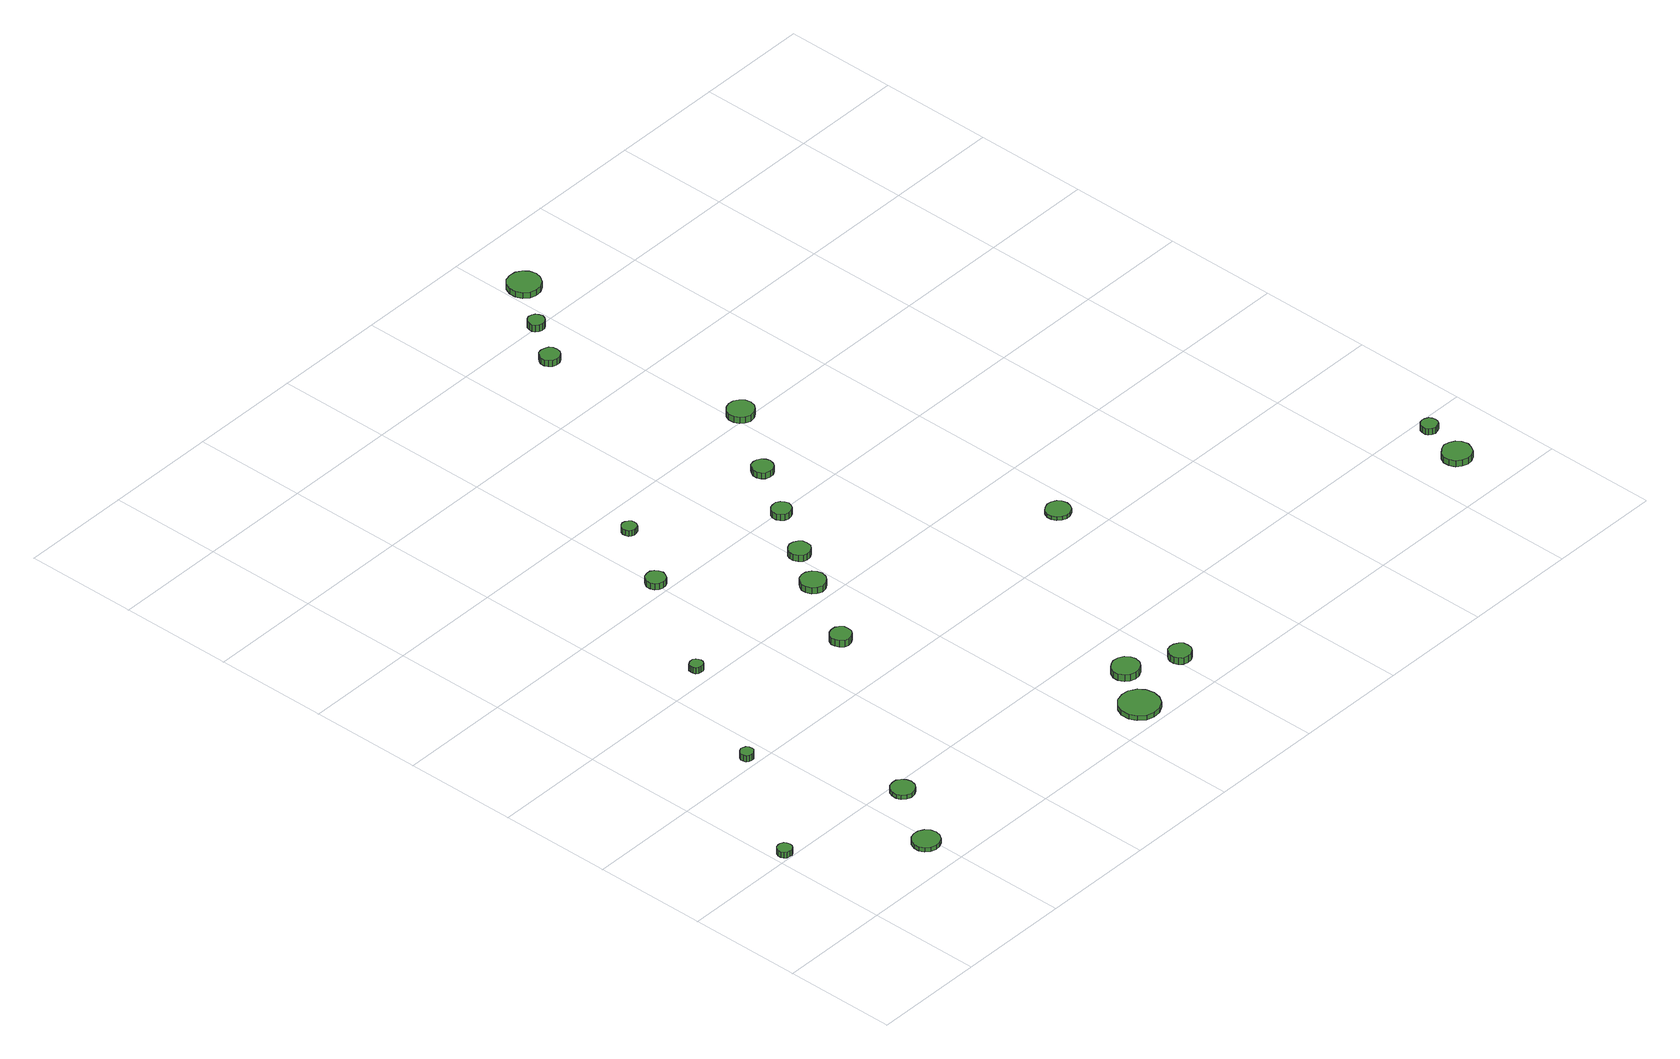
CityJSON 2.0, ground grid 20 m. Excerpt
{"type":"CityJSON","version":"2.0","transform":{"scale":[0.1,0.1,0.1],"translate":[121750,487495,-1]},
"CityObjects":{
"tree1":{"type":"SolitaryVegetationObject","attributes":{"function":"something"},"geometry":[{"type":"MultiSurface","lod":"1","boundaries":[[[0,1,2,3,4,5,6,7,8,9,10,11,12,13,14]],[[15,16,17,18,19,20,21,22,23,24,25,26,27,28,29]],[[0,29,28,1]],[[1,28,27,2]],[[2,27,26,3]],[[3,26,25,4]],[[4,25,24,5]],[[5,24,23,6]],[[6,23,22,7]],[[7,22,21,8]],[[8,21,20,9]],[[9,20,19,10]],[[10,19,18,11]],[[11,18,17,12]],[[12,17,16,13]],[[13,16,15,14]],[[14,15,29,0]]]}]},
"tree2":{"type":"SolitaryVegetationObject","attributes":{"function":"something"},"geometry":[{"type":"MultiSurface","lod":"1","boundaries":[[[30,31,32,33,34,35,36,37,38,39,40,41,42,43,44]],[[45,46,47,48,49,50,51,52,53,54,55,56,57,58,59]],[[30,59,58,31]],[[31,58,57,32]],[[32,57,56,33]],[[33,56,55,34]],[[34,55,54,35]],[[35,54,53,36]],[[36,53,52,37]],[[37,52,51,38]],[[38,51,50,39]],[[39,50,49,40]],[[40,49,48,41]],[[41,48,47,42]],[[42,47,46,43]],[[43,46,45,44]],[[44,45,59,30]]]}]},
"tree3":{"type":"SolitaryVegetationObject","attributes":{"function":"something"},"geometry":[{"type":"MultiSurface","lod":"1","boundaries":[[[60,61,62,63,64,65,66,67,68,69,70,71,72,73,74]],[[75,76,77,78,79,80,81,82,83,84,85,86,87,88,89]],[[60,89,88,61]],[[61,88,87,62]],[[62,87,86,63]],[[63,86,85,64]],[[64,85,84,65]],[[65,84,83,66]],[[66,83,82,67]],[[67,82,81,68]],[[68,81,80,69]],[[69,80,79,70]],[[70,79,78,71]],[[71,78,77,72]],[[72,77,76,73]],[[73,76,75,74]],[[74,75,89,60]]]}]},
"tree4":{"type":"SolitaryVegetationObject","attributes":{"function":"something"},"geometry":[{"type":"MultiSurface","lod":"1","boundaries":[[[90,91,92,93,94,95,96,97,98,99,100,101,102,103,104]],[[105,106,107,108,109,110,111,112,113,114,115,116,117,118,119]],[[90,119,118,91]],[[91,118,117,92]],[[92,117,116,93]],[[93,116,115,94]],[[94,115,114,95]],[[95,114,113,96]],[[96,113,112,97]],[[97,112,111,98]],[[98,111,110,99]],[[99,110,109,100]],[[100,109,108,101]],[[101,108,107,102]],[[102,107,106,103]],[[103,106,105,104]],[[104,105,119,90]]]}]},
"tree5":{"type":"SolitaryVegetationObject","attributes":{"function":"something"},"geometry":[{"type":"MultiSurface","lod":"1","boundaries":[[[120,121,122,123,124,125,126,127,128,129,130,131,132,133,134]],[[135,136,137,138,139,140,141,142,143,144,145,146,147,148,149]],[[120,149,148,121]],[[121,148,147,122]],[[122,147,146,123]],[[123,146,145,124]],[[124,145,144,125]],[[125,144,143,126]],[[126,143,142,127]],[[127,142,141,128]],[[128,141,140,129]],[[129,140,139,130]],[[130,139,138,131]],[[131,138,137,132]],[[132,137,136,133]],[[133,136,135,134]],[[134,135,149,120]]]}]},
"tree6":{"type":"SolitaryVegetationObject","attributes":{"function":"something"},"geometry":[{"type":"MultiSurface","lod":"1","boundaries":[[[150,151,152,153,154,155,156,157,158,159,160,161,162,163,164]],[[165,166,167,168,169,170,171,172,173,174,175,176,177,178,179]],[[150,179,178,151]],[[151,178,177,152]],[[152,177,176,153]],[[153,176,175,154]],[[154,175,174,155]],[[155,174,173,156]],[[156,173,172,157]],[[157,172,171,158]],[[158,171,170,159]],[[159,170,169,160]],[[160,169,168,161]],[[161,168,167,162]],[[162,167,166,163]],[[163,166,165,164]],[[164,165,179,150]]]}]},
"tree7":{"type":"SolitaryVegetationObject","attributes":{"function":"something"},"geometry":[{"type":"MultiSurface","lod":"1","boundaries":[[[180,181,182,183,184,185,186,187,188,189,190,191,192,193,194]],[[195,196,197,198,199,200,201,202,203,204,205,206,207,208,209]],[[180,209,208,181]],[[181,208,207,182]],[[182,207,206,183]],[[183,206,205,184]],[[184,205,204,185]],[[185,204,203,186]],[[186,203,202,187]],[[187,202,201,188]],[[188,201,200,189]],[[189,200,199,190]],[[190,199,198,191]],[[191,198,197,192]],[[192,197,196,193]],[[193,196,195,194]],[[194,195,209,180]]]}]},
"tree8":{"type":"SolitaryVegetationObject","attributes":{"function":"something"},"geometry":[{"type":"MultiSurface","lod":"1","boundaries":[[[210,211,212,213,214,215,216,217,218,219,220,221,222,223,224]],[[225,226,227,228,229,230,231,232,233,234,235,236,237,238,239]],[[210,239,238,211]],[[211,238,237,212]],[[212,237,236,213]],[[213,236,235,214]],[[214,235,234,215]],[[215,234,233,216]],[[216,233,232,217]],[[217,232,231,218]],[[218,231,230,219]],[[219,230,229,220]],[[220,229,228,221]],[[221,228,227,222]],[[222,227,226,223]],[[223,226,225,224]],[[224,225,239,210]]]}]},
"tree9":{"type":"SolitaryVegetationObject","attributes":{"function":"something"},"geometry":[{"type":"MultiSurface","lod":"1","boundaries":[[[240,241,242,243,244,245,246,247,248,249,250,251,252,253,254]],[[255,256,257,258,259,260,261,262,263,264,265,266,267,268,269]],[[240,269,268,241]],[[241,268,267,242]],[[242,267,266,243]],[[243,266,265,244]],[[244,265,264,245]],[[245,264,263,246]],[[246,263,262,247]],[[247,262,261,248]],[[248,261,260,249]],[[249,260,259,250]],[[250,259,258,251]],[[251,258,257,252]],[[252,257,256,253]],[[253,256,255,254]],[[254,255,269,240]]]}]},
"tree10":{"type":"SolitaryVegetationObject","attributes":{"function":"something"},"geometry":[{"type":"MultiSurface","lod":"1","boundaries":[[[270,271,272,273,274,275,276,277,278,279,280,281,282,283,284]],[[285,286,287,288,289,290,291,292,293,294,295,296,297,298,299]],[[270,299,298,271]],[[271,298,297,272]],[[272,297,296,273]],[[273,296,295,274]],[[274,295,294,275]],[[275,294,293,276]],[[276,293,292,277]],[[277,292,291,278]],[[278,291,290,279]],[[279,290,289,280]],[[280,289,288,281]],[[281,288,287,282]],[[282,287,286,283]],[[283,286,285,284]],[[284,285,299,270]]]}]},
"tree11":{"type":"SolitaryVegetationObject","attributes":{"function":"something"},"geometry":[{"type":"MultiSurface","lod":"1","boundaries":[[[300,301,302,303,304,305,306,307,308,309,310,311,312,313,314]],[[315,316,317,318,319,320,321,322,323,324,325,326,327,328,329]],[[300,329,328,301]],[[301,328,327,302]],[[302,327,326,303]],[[303,326,325,304]],[[304,325,324,305]],[[305,324,323,306]],[[306,323,322,307]],[[307,322,321,308]],[[308,321,320,309]],[[309,320,319,310]],[[310,319,318,311]],[[311,318,317,312]],[[312,317,316,313]],[[313,316,315,314]],[[314,315,329,300]]]}]},
"tree12":{"type":"SolitaryVegetationObject","attributes":{"function":"something"},"geometry":[{"type":"MultiSurface","lod":"1","boundaries":[[[330,331,332,333,334,335,336,337,338,339,340,341,342,343,344]],[[345,346,347,348,349,350,351,352,353,354,355,356,357,358,359]],[[330,359,358,331]],[[331,358,357,332]],[[332,357,356,333]],[[333,356,355,334]],[[334,355,354,335]],[[335,354,353,336]],[[336,353,352,337]],[[337,352,351,338]],[[338,351,350,339]],[[339,350,349,340]],[[340,349,348,341]],[[341,348,347,342]],[[342,347,346,343]],[[343,346,345,344]],[[344,345,359,330]]]}]},
"tree13":{"type":"SolitaryVegetationObject","attributes":{"function":"something"},"geometry":[{"type":"MultiSurface","lod":"1","boundaries":[[[360,361,362,363,364,365,366,367,368,369,370,371,372,373,374]],[[375,376,377,378,379,380,381,382,383,384,385,386,387,388,389]],[[360,389,388,361]],[[361,388,387,362]],[[362,387,386,363]],[[363,386,385,364]],[[364,385,384,365]],[[365,384,383,366]],[[366,383,382,367]],[[367,382,381,368]],[[368,381,380,369]],[[369,380,379,370]],[[370,379,378,371]],[[371,378,377,372]],[[372,377,376,373]],[[373,376,375,374]],[[374,375,389,360]]]}]},
"tree14":{"type":"SolitaryVegetationObject","attributes":{"function":"something"},"geometry":[{"type":"MultiSurface","lod":"1","boundaries":[[[390,391,392,393,394,395,396,397,398,399,400,401,402,403,404]],[[405,406,407,408,409,410,411,412,413,414,415,416,417,418,419]],[[390,419,418,391]],[[391,418,417,392]],[[392,417,416,393]],[[393,416,415,394]],[[394,415,414,395]],[[395,414,413,396]],[[396,413,412,397]],[[397,412,411,398]],[[398,411,410,399]],[[399,410,409,400]],[[400,409,408,401]],[[401,408,407,402]],[[402,407,406,403]],[[403,406,405,404]],[[404,405,419,390]]]}]},
"tree15":{"type":"SolitaryVegetationObject","attributes":{"function":"something"},"geometry":[{"type":"MultiSurface","lod":"1","boundaries":[[[420,421,422,423,424,425,426,427,428,429,430,431,432,433,434]],[[435,436,437,438,439,440,441,442,443,444,445,446,447,448,449]],[[420,449,448,421]],[[421,448,447,422]],[[422,447,446,423]],[[423,446,445,424]],[[424,445,444,425]],[[425,444,443,426]],[[426,443,442,427]],[[427,442,441,428]],[[428,441,440,429]],[[429,440,439,430]],[[430,439,438,431]],[[431,438,437,432]],[[432,437,436,433]],[[433,436,435,434]],[[434,435,449,420]]]}]},
"tree16":{"type":"SolitaryVegetationObject","attributes":{"function":"something"},"geometry":[{"type":"MultiSurface","lod":"1","boundaries":[[[450,451,452,453,454,455,456,457,458,459,460,461,462,463,464]],[[465,466,467,468,469,470,471,472,473,474,475,476,477,478,479]],[[450,479,478,451]],[[451,478,477,452]],[[452,477,476,453]],[[453,476,475,454]],[[454,475,474,455]],[[455,474,473,456]],[[456,473,472,457]],[[457,472,471,458]],[[458,471,470,459]],[[459,470,469,460]],[[460,469,468,461]],[[461,468,467,462]],[[462,467,466,463]],[[463,466,465,464]],[[464,465,479,450]]]}]},
"tree17":{"type":"SolitaryVegetationObject","attributes":{"function":"something"},"geometry":[{"type":"MultiSurface","lod":"1","boundaries":[[[480,481,482,483,484,485,486,487,488,489,490,491,492,493,494]],[[495,496,497,498,499,500,501,502,503,504,505,506,507,508,509]],[[480,509,508,481]],[[481,508,507,482]],[[482,507,506,483]],[[483,506,505,484]],[[484,505,504,485]],[[485,504,503,486]],[[486,503,502,487]],[[487,502,501,488]],[[488,501,500,489]],[[489,500,499,490]],[[490,499,498,491]],[[491,498,497,492]],[[492,497,496,493]],[[493,496,495,494]],[[494,495,509,480]]]}]},
"tree18":{"type":"SolitaryVegetationObject","attributes":{"function":"something"},"geometry":[{"type":"MultiSurface","lod":"1","boundaries":[[[510,511,512,513,514,515,516,517,518,519,520,521,522,523,524]],[[525,526,527,528,529,530,531,532,533,534,535,536,537,538,539]],[[510,539,538,511]],[[511,538,537,512]],[[512,537,536,513]],[[513,536,535,514]],[[514,535,534,515]],[[515,534,533,516]],[[516,533,532,517]],[[517,532,531,518]],[[518,531,530,519]],[[519,530,529,520]],[[520,529,528,521]],[[521,528,527,522]],[[522,527,526,523]],[[523,526,525,524]],[[524,525,539,510]]]}]},
"tree19":{"type":"SolitaryVegetationObject","attributes":{"function":"something"},"geometry":[{"type":"MultiSurface","lod":"1","boundaries":[[[540,541,542,543,544,545,546,547,548,549,550,551,552,553,554]],[[555,556,557,558,559,560,561,562,563,564,565,566,567,568,569]],[[540,569,568,541]],[[541,568,567,542]],[[542,567,566,543]],[[543,566,565,544]],[[544,565,564,545]],[[545,564,563,546]],[[546,563,562,547]],[[547,562,561,548]],[[548,561,560,549]],[[549,560,559,550]],[[550,559,558,551]],[[551,558,557,552]],[[552,557,556,553]],[[553,556,555,554]],[[554,555,569,540]]]}]},
"tree20":{"type":"SolitaryVegetationObject","attributes":{"function":"something"},"geometry":[{"type":"MultiSurface","lod":"1","boundaries":[[[570,571,572,573,574,575,576,577,578,579,580,581,582,583,584]],[[585,586,587,588,589,590,591,592,593,594,595,596,597,598,599]],[[570,599,598,571]],[[571,598,597,572]],[[572,597,596,573]],[[573,596,595,574]],[[574,595,594,575]],[[575,594,593,576]],[[576,593,592,577]],[[577,592,591,578]],[[578,591,590,579]],[[579,590,589,580]],[[580,589,588,581]],[[581,588,587,582]],[[582,587,586,583]],[[583,586,585,584]],[[584,585,599,570]]]}]},
"tree21":{"type":"SolitaryVegetationObject","attributes":{"function":"something"},"geometry":[{"type":"MultiSurface","lod":"1","boundaries":[[[600,601,602,603,604,605,606,607,608,609,610,611,612,613,614]],[[615,616,617,618,619,620,621,622,623,624,625,626,627,628,629]],[[600,629,628,601]],[[601,628,627,602]],[[602,627,626,603]],[[603,626,625,604]],[[604,625,624,605]],[[605,624,623,606]],[[606,623,622,607]],[[607,622,621,608]],[[608,621,620,609]],[[609,620,619,610]],[[610,619,618,611]],[[611,618,617,612]],[[612,617,616,613]],[[613,616,615,614]],[[614,615,629,600]]]}]},
"tree22":{"type":"SolitaryVegetationObject","attributes":{"function":"something"},"geometry":[{"type":"MultiSurface","lod":"1","boundaries":[[[630,631,632,633,634,635,636,637,638,639,640,641,642,643,644]],[[645,646,647,648,649,650,651,652,653,654,655,656,657,658,659]],[[630,659,658,631]],[[631,658,657,632]],[[632,657,656,633]],[[633,656,655,634]],[[634,655,654,635]],[[635,654,653,636]],[[636,653,652,637]],[[637,652,651,638]],[[638,651,650,639]],[[639,650,649,640]],[[640,649,648,641]],[[641,648,647,642]],[[642,647,646,643]],[[643,646,645,644]],[[644,645,659,630]]]}]}
},
"vertices":[
[35,214,18],[34,219,18],[31,223,18],[26,226,18],[21,226,18],[16,225,18],[12,221,18],[10,216,18],[10,211,18],[12,206,18],[16,202,18],[21,201,18],[26,201,18],[31,204,18],[34,208,18],[34,208,7],[31,204,7],[26,201,7],[21,201,7],[16,202,7],[12,206,7],[10,211,7],[10,216,7],[12,221,7],[16,225,7],[21,226,7],[26,226,7],[31,223,7],[34,219,7],[35,214,7],
[214,64,15],[212,74,15],[206,82,15],[197,87,15],[188,88,15],[178,85,15],[171,79,15],[167,69,15],[167,59,15],[171,50,15],[178,44,15],[188,41,15],[197,42,15],[206,47,15],[212,55,15],[212,55,7],[206,47,7],[197,42,7],[188,41,7],[178,44,7],[171,50,7],[167,59,7],[167,69,7],[171,79,7],[178,85,7],[188,88,7],[197,87,7],[206,82,7],[212,74,7],[214,64,7],
[172,416,25],[171,421,25],[168,425,25],[164,427,25],[159,428,25],[155,426,25],[151,423,25],[149,419,25],[149,414,25],[151,409,25],[155,406,25],[159,405,25],[164,405,25],[168,408,25],[171,411,25],[171,411,13],[168,408,13],[164,405,13],[159,405,13],[155,406,13],[151,409,13],[149,414,13],[149,419,13],[151,423,13],[155,426,13],[159,428,13],[164,427,13],[168,425,13],[171,421,13],[172,416,13],
[285,180,15],[283,188,15],[278,195,15],[271,200,15],[262,200,15],[254,198,15],[247,192,15],[244,184,15],[244,175,15],[247,167,15],[254,162,15],[262,159,15],[271,160,15],[278,164,15],[283,171,15],[283,171,7],[278,164,7],[271,160,7],[262,159,7],[254,162,7],[247,167,7],[244,175,7],[244,184,7],[247,192,7],[254,198,7],[262,200,7],[271,200,7],[278,195,7],[283,188,7],[285,180,7],
[289,627,23],[288,631,23],[285,635,23],[281,638,23],[276,638,23],[272,637,23],[268,634,23],[267,629,23],[267,625,23],[268,620,23],[272,617,23],[276,616,23],[281,616,23],[285,618,23],[288,622,23],[288,622,11],[285,618,11],[281,616,11],[276,616,11],[272,617,11],[268,620,11],[267,625,11],[267,629,11],[268,634,11],[272,637,11],[276,638,11],[281,638,11],[285,635,11],[288,631,11],[289,627,11],
[501,505,26],[500,513,26],[495,519,26],[489,523,26],[481,523,26],[474,521,26],[468,516,26],[465,509,26],[465,502,26],[468,495,26],[474,489,26],[481,487,26],[489,488,26],[495,492,26],[500,498,26],[500,498,13],[495,492,13],[489,488,13],[481,487,13],[474,489,13],[468,495,13],[465,502,13],[465,509,13],[468,516,13],[474,521,13],[481,523,13],[489,523,13],[495,519,13],[500,513,13],[501,505,13],
[421,825,19],[419,832,19],[415,838,19],[409,842,19],[402,842,19],[395,840,19],[390,835,19],[387,829,19],[387,822,19],[390,815,19],[395,810,19],[402,808,19],[409,809,19],[415,812,19],[419,818,19],[419,818,7],[415,812,7],[409,809,7],[402,808,7],[395,810,7],[390,815,7],[387,822,7],[387,829,7],[390,835,7],[395,840,7],[402,842,7],[409,842,7],[415,838,7],[419,832,7],[421,825,7],
[708,44,16],[705,59,16],[697,70,16],[684,78,16],[670,79,16],[656,75,16],[645,65,16],[639,52,16],[639,37,16],[645,24,16],[656,14,16],[670,10,16],[684,11,16],[697,19,16],[705,30,16],[705,30,7],[697,19,7],[684,11,7],[670,10,7],[656,14,7],[645,24,7],[639,37,7],[639,52,7],[645,65,7],[656,75,7],[670,79,7],[684,78,7],[697,70,7],[705,59,7],[708,44,7],
[586,636,19],[584,645,19],[579,652,19],[571,657,19],[562,658,19],[553,655,19],[547,649,19],[543,641,19],[543,632,19],[547,623,19],[553,617,19],[562,614,19],[571,615,19],[579,620,19],[584,627,19],[584,627,7],[579,620,7],[571,615,7],[562,614,7],[553,617,7],[547,623,7],[543,632,7],[543,641,7],[547,649,7],[553,655,7],[562,658,7],[571,657,7],[579,652,7],[584,645,7],[586,636,7],
[487,944,19],[486,949,19],[483,953,19],[478,956,19],[473,957,19],[468,955,19],[464,951,19],[462,946,19],[462,941,19],[464,936,19],[468,933,19],[473,931,19],[478,932,19],[483,934,19],[486,939,19],[486,939,8],[483,934,8],[478,932,8],[473,931,8],[468,933,8],[464,936,8],[462,941,8],[462,946,8],[464,951,8],[468,955,8],[473,957,8],[478,956,8],[483,953,8],[486,949,8],[487,944,8],
[747,118,23],[745,127,23],[739,135,23],[730,140,23],[720,141,23],[711,138,23],[704,132,23],[699,123,23],[699,113,23],[704,103,23],[711,97,23],[720,94,23],[730,95,23],[739,100,23],[745,108,23],[745,108,10],[739,100,10],[730,95,10],[720,94,10],[711,97,10],[704,103,10],[699,113,10],[699,123,10],[704,132,10],[711,138,10],[720,141,10],[730,140,10],[739,135,10],[745,127,10],[747,118,10],
[629,706,18],[628,714,18],[623,720,18],[616,724,18],[608,725,18],[601,722,18],[595,717,18],[592,710,18],[592,702,18],[595,695,18],[601,689,18],[608,687,18],[616,688,18],[623,692,18],[628,698,18],[628,698,6],[623,692,6],[616,688,6],[608,687,6],[601,689,6],[595,695,6],[592,702,6],[592,710,6],[595,717,6],[601,722,6],[608,725,6],[616,724,6],[623,720,6],[628,714,6],[629,706,6],
[826,78,25],[825,86,25],[820,92,25],[813,96,25],[805,97,25],[797,95,25],[791,89,25],[788,82,25],[788,74,25],[791,67,25],[797,61,25],[805,59,25],[813,60,25],[820,64,25],[825,70,25],[825,70,12],[820,64,12],[813,60,12],[805,59,12],[797,61,12],[791,67,12],[788,74,12],[788,82,12],[791,89,12],[797,95,12],[805,97,12],[813,96,12],[820,92,12],[825,86,12],[826,78,12],
[686,796,18],[684,802,18],[680,808,18],[674,812,18],[667,812,18],[660,810,18],[655,806,18],[652,799,18],[652,792,18],[655,786,18],[660,781,18],[667,779,18],[674,780,18],[680,783,18],[684,789,18],[684,789,6],[680,783,6],[674,780,6],[667,779,6],[660,781,6],[655,786,6],[652,792,6],[652,799,6],[655,806,6],[660,810,6],[667,812,6],[674,812,6],[680,808,6],[684,802,6],[686,796,6],
[748,890,18],[746,897,18],[742,903,18],[735,907,18],[728,908,18],[720,906,18],[715,900,18],[712,894,18],[712,886,18],[715,879,18],[720,874,18],[728,872,18],[735,872,18],[742,876,18],[746,882,18],[746,882,6],[742,876,6],[735,872,6],[728,872,6],[720,874,6],[715,879,6],[712,886,6],[712,894,6],[715,900,6],[720,906,6],[728,908,6],[735,907,6],[742,903,6],[746,897,6],[748,890,6],
[982,472,14],[980,481,14],[975,488,14],[967,492,14],[959,493,14],[950,490,14],[944,485,14],[940,476,14],[940,468,14],[944,460,14],[950,454,14],[959,451,14],[967,452,14],[975,456,14],[980,463,14],[980,463,7],[975,456,7],[967,452,7],[959,451,7],[950,454,7],[944,460,7],[940,468,7],[940,476,7],[944,485,7],[950,490,7],[959,493,7],[967,492,7],[975,488,7],[980,481,7],[982,472,7],
[832,1006,26],[830,1016,26],[824,1023,26],[816,1028,26],[806,1029,26],[797,1026,26],[790,1020,26],[786,1011,26],[786,1001,26],[790,992,26],[797,986,26],[806,983,26],[816,984,26],[824,989,26],[830,997,26],[830,997,14],[824,989,14],[816,984,14],[806,983,14],[797,986,14],[790,992,14],[786,1001,14],[786,1011,14],[790,1020,14],[797,1026,14],[806,1029,14],[816,1028,14],[824,1023,14],[830,1016,14],[832,1006,14],
[731,1325,25],[730,1332,25],[726,1338,25],[719,1341,25],[712,1342,25],[705,1340,25],[700,1335,25],[697,1329,25],[697,1321,25],[700,1315,25],[705,1310,25],[712,1308,25],[719,1308,25],[726,1312,25],[730,1318,25],[730,1318,13],[726,1312,13],[719,1308,13],[712,1308,13],[705,1310,13],[700,1315,13],[697,1321,13],[697,1329,13],[700,1335,13],[705,1340,13],[712,1342,13],[719,1341,13],[726,1338,13],[730,1332,13],[731,1325,13],
[784,1402,21],[782,1408,21],[779,1413,21],[774,1416,21],[767,1417,21],[762,1415,21],[757,1411,21],[755,1405,21],[755,1399,21],[757,1394,21],[762,1390,21],[767,1388,21],[774,1389,21],[779,1392,21],[782,1396,21],[782,1396,8],[779,1392,8],[774,1389,8],[767,1388,8],[762,1390,8],[757,1394,8],[755,1399,8],[755,1405,8],[757,1411,8],[762,1415,8],[767,1417,8],[774,1416,8],[779,1413,8],[782,1408,8],[784,1402,8],
[859,1482,20],[856,1494,20],[849,1503,20],[839,1509,20],[827,1510,20],[816,1507,20],[807,1499,20],[802,1488,20],[802,1476,20],[807,1465,20],[816,1457,20],[827,1454,20],[839,1455,20],[849,1461,20],[856,1471,20],[856,1471,9],[849,1461,9],[839,1455,9],[827,1454,9],[816,1457,9],[807,1465,9],[802,1476,9],[802,1488,9],[807,1499,9],[816,1507,9],[827,1510,9],[839,1509,9],[849,1503,9],[856,1494,9],[859,1482,9],
[1503,90,27],[1500,101,27],[1494,109,27],[1485,114,27],[1475,116,27],[1465,112,27],[1457,105,27],[1452,96,27],[1452,85,27],[1457,75,27],[1465,68,27],[1475,65,27],[1485,66,27],[1494,71,27],[1500,80,27],[1500,80,15],[1494,71,15],[1485,66,15],[1475,65,15],[1465,68,15],[1457,75,15],[1452,85,15],[1452,96,15],[1457,105,15],[1465,112,15],[1475,116,15],[1485,114,15],[1494,109,15],[1500,101,15],[1503,90,15],
[1517,171,25],[1516,177,25],[1513,182,25],[1507,185,25],[1502,186,25],[1496,184,25],[1491,180,25],[1489,174,25],[1489,168,25],[1491,163,25],[1496,159,25],[1502,157,25],[1507,158,25],[1513,161,25],[1516,165,25],[1516,165,13],[1513,161,13],[1507,158,13],[1502,157,13],[1496,159,13],[1491,163,13],[1489,168,13],[1489,174,13],[1491,180,13],[1496,184,13],[1502,186,13],[1507,185,13],[1513,182,13],[1516,177,13],[1517,171,13]
]}
